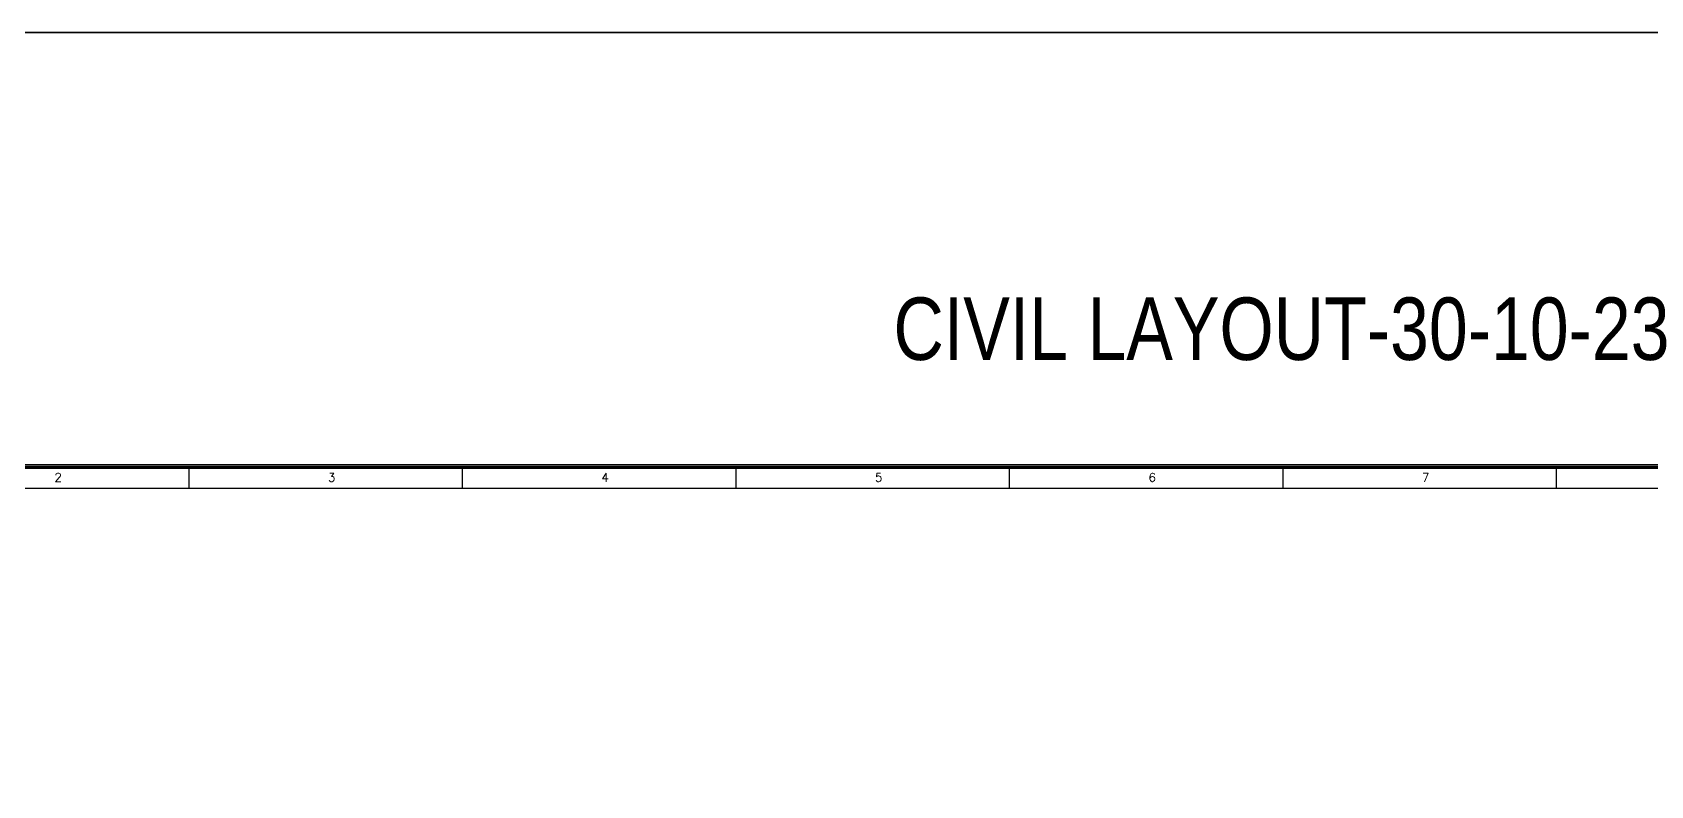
# Model space of a CAD drawing. Header units: millimetres. Extents: x 1448174 to 1599581, y -224422 to -106989.
# Drawn here: x 1546972 to 1572872, y -187055 to -174999 of the extents above; entities that cross this region are included whole.
import ezdxf
from ezdxf.enums import TextEntityAlignment as Align

# ---------------------------------------------------------------- set-up
doc = ezdxf.new("R2010")
doc.units = ezdxf.units.MM
doc.header["$LTSCALE"] = 600
doc.header["$MEASUREMENT"] = 0
doc.layers.add('AREA', color=193, linetype='Continuous', plot=False)
doc.layers.add('P-Wall', color=1, linetype='Continuous', lineweight=35)
doc.layers.add('TEXT', color=253, linetype='Continuous')
doc.layers.add('TITLE', color=7, linetype='Continuous')
doc.styles.add('ROMANS', font='romans.shx')
doc.styles.add('style1', font='swisse.ttf', dxfattribs={"width": 0.8})

# ---------------------------------------------------------------- blocks, each defined once
blk = doc.blocks.new('A$C66962185')
at = {"layer": 'TITLE', "color": 7}
for p, q in [((60.37, -140930.66), (60.37, -140928.36)), ((90.64, -140930.66), (90.64, -140928.36)), ((120.9, -140930.66), (120.9, -140928.36)), ((151.16, -140930.66), (151.16, -140928.36)), ((181.42, -140930.66), (181.42, -140928.36)), ((211.69, -140930.66), (211.69, -140928.36))]:
    blk.add_line(p, q, dxfattribs=at)
at = {"layer": 'TITLE'}
blk.add_line((2.14, -140930.66), (360.7, -140930.66), dxfattribs=at)
at = {"layer": 'TITLE', "color": 7, "const_width": 0.355}
blk.add_lwpolyline([(363, -140928.36), (363, -141178.33), (0, -141178.33), (0, -140928.36)], close=True, dxfattribs=at)
at = {"layer": 'TITLE', "color": 7, "style": 'ROMANS'}
for s, p in [('2', (45.89, -140929.48)), ('3', (76.15, -140929.48)), ('4', (106.41, -140929.48)), ('5', (136.67, -140929.48)), ('6', (166.94, -140929.48)), ('7', (197.2, -140929.48))]:
    blk.add_text(s, height=0.952, dxfattribs=at).set_placement(p, align=Align.MIDDLE)

msp = doc.modelspace()

# ---------------------------------------------------------------- linework, layer by layer
at = {"layer": 'AREA'}
for points in [[(1540702.4406, -181916.04), (1593299.1446, -181916.04), (1593299.1446, -218162.5549), (1540702.4406, -218162.5549)], [(1540747.4406, -181961.04), (1593254.1446, -181961.04), (1593254.1446, -218117.5549), (1540747.4406, -218117.5549)]]:
    msp.add_lwpolyline(points, close=True, dxfattribs=at)
at = {"layer": 'P-Wall', "color": 30, "true_color": 0xf8991e}
msp.add_lwpolyline([(1533144.1304, -174998.858), (1599581.4495, -174998.858), (1599581.4495, -224422.1168), (1533144.1304, -224422.1168)], close=True, dxfattribs=at)

# ---------------------------------------------------------------- block references
at = {"layer": 'TITLE', "xscale": 144.6465675549349, "yscale": 144.6465665108379, "zscale": 144.6465669265092}
msp.add_blockref('A$C66962185', (1540747.4406, 20202843.0172), dxfattribs=at)

# ---------------------------------------------------------------- texts
at = {"layer": 'TEXT', "color": 7, "insert": (1560753.6961, -179242.3069), "char_height": 1000, "width": 19166.422352, "attachment_point": 1, "style": 'style1'}
msp.add_mtext('{\\fArial|b0|i0|c0|p34;CIVIL LAYOUT-30-10-23}', dxfattribs=at)

doc.saveas('drawing.dxf')
